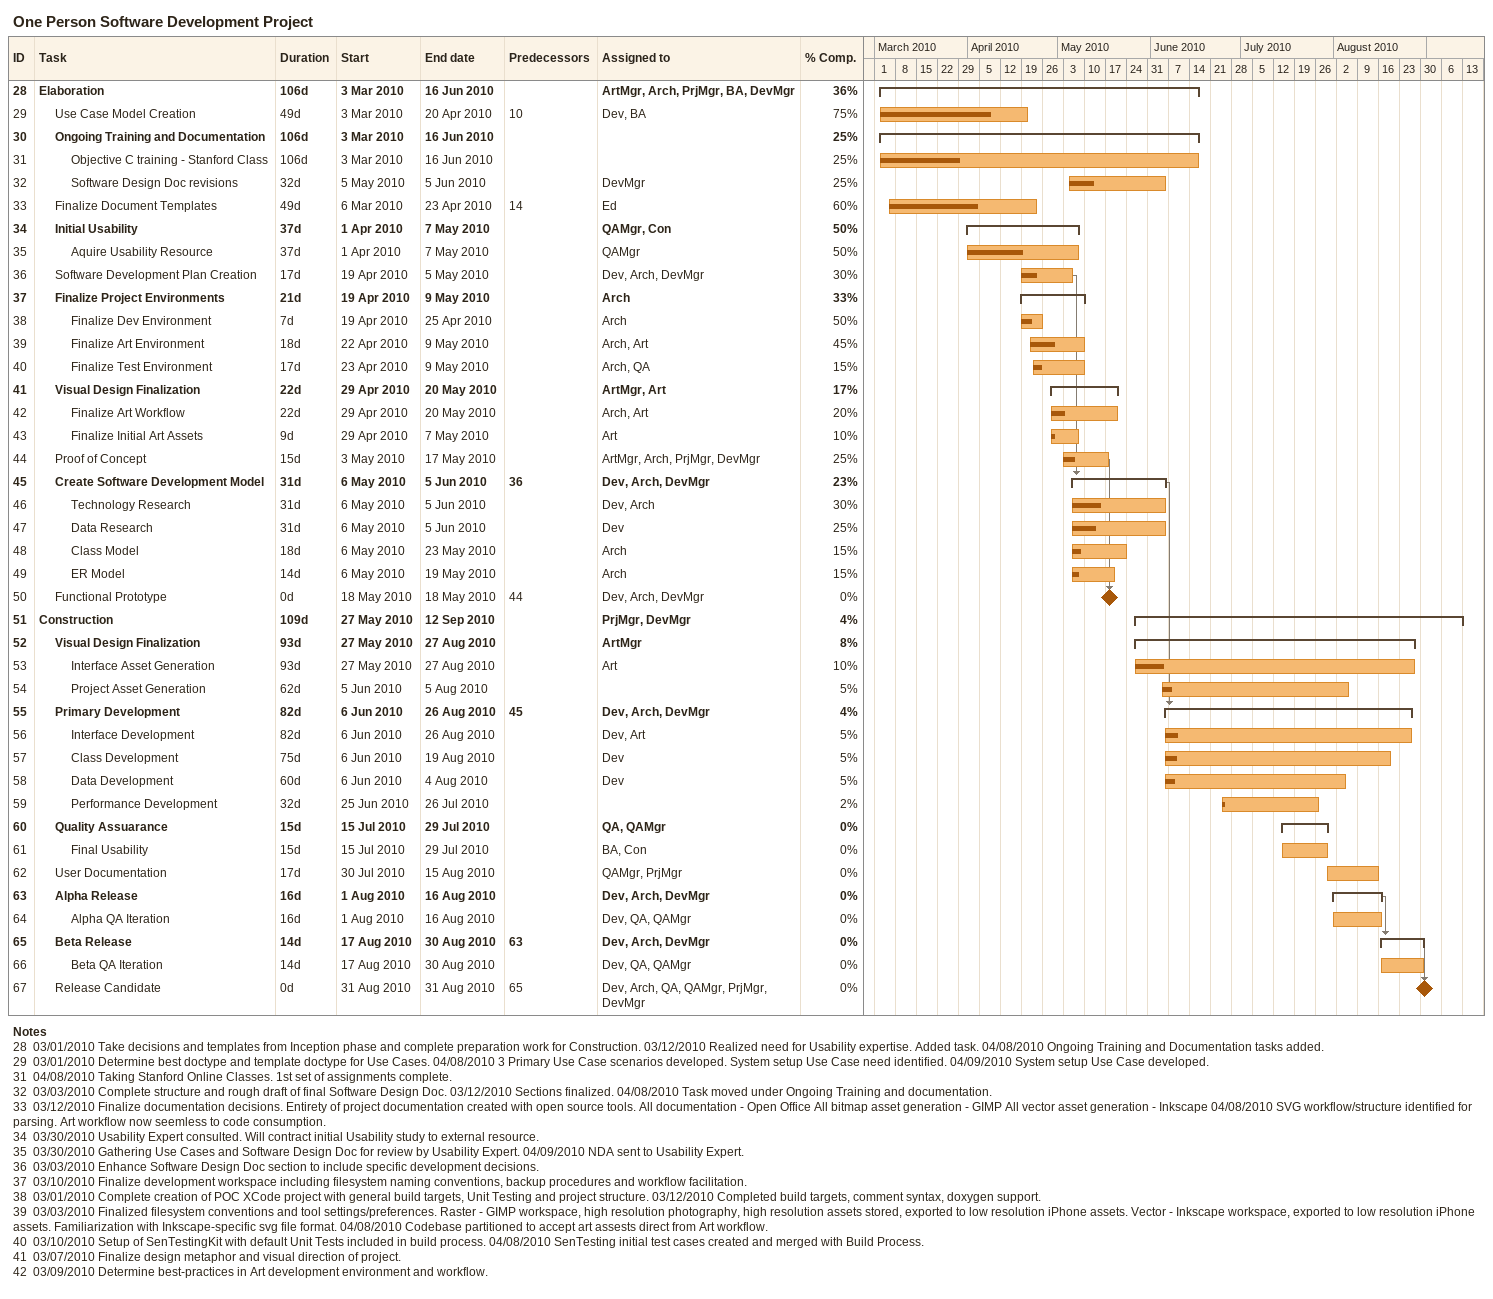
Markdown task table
One Person Software Development Project

| ID | Level | Task | Duration | Start | Finish | Predecessors | Resources | % complete |
|---|---|---|---|---|---|---|---|---|
| 28 | 1 | **Elaboration** | 106d | 2010-03-03 | 2010-06-16 |  | ArtMgr, Arch, PrjMgr, BA, DevMgr | 36 |
| 29 | 2 | Use Case Model Creation | 49d | 2010-03-03 | 2010-04-20 | 10 | Dev, BA | 75 |
| 30 | 2 | **Ongoing Training and Documentation** | 106d | 2010-03-03 | 2010-06-16 |  |  | 25 |
| 31 | 3 | Objective C training - Stanford Class | 106d | 2010-03-03 | 2010-06-16 |  |  | 25 |
| 32 | 3 | Software Design Doc revisions | 32d | 2010-05-05 | 2010-06-05 |  | DevMgr | 25 |
| 33 | 2 | Finalize Document Templates | 49d | 2010-03-06 | 2010-04-23 | 14 | Ed | 60 |
| 34 | 2 | **Initial Usability** | 37d | 2010-04-01 | 2010-05-07 |  | QAMgr, Con | 50 |
| 35 | 3 | Aquire Usability Resource | 37d | 2010-04-01 | 2010-05-07 |  | QAMgr | 50 |
| 36 | 2 | Software Development Plan Creation | 17d | 2010-04-19 | 2010-05-05 |  | Dev, Arch, DevMgr | 30 |
| 37 | 2 | **Finalize Project Environments** | 21d | 2010-04-19 | 2010-05-09 |  | Arch | 33 |
| 38 | 3 | Finalize Dev Environment | 7d | 2010-04-19 | 2010-04-25 |  | Arch | 50 |
| 39 | 3 | Finalize Art Environment | 18d | 2010-04-22 | 2010-05-09 |  | Arch, Art | 45 |
| 40 | 3 | Finalize Test Environment | 17d | 2010-04-23 | 2010-05-09 |  | Arch, QA | 15 |
| 41 | 2 | **Visual Design Finalization** | 22d | 2010-04-29 | 2010-05-20 |  | ArtMgr, Art | 17 |
| 42 | 3 | Finalize Art Workflow | 22d | 2010-04-29 | 2010-05-20 |  | Arch, Art | 20 |
| 43 | 3 | Finalize Initial Art Assets | 9d | 2010-04-29 | 2010-05-07 |  | Art | 10 |
| 44 | 2 | Proof of Concept | 15d | 2010-05-03 | 2010-05-17 |  | ArtMgr, Arch, PrjMgr, DevMgr | 25 |
| 45 | 2 | **Create Software Development Model** | 31d | 2010-05-06 | 2010-06-05 | 36 | Dev, Arch, DevMgr | 23 |
| 46 | 3 | Technology Research | 31d | 2010-05-06 | 2010-06-05 |  | Dev, Arch | 30 |
| 47 | 3 | Data Research | 31d | 2010-05-06 | 2010-06-05 |  | Dev | 25 |
| 48 | 3 | Class Model | 18d | 2010-05-06 | 2010-05-23 |  | Arch | 15 |
| 49 | 3 | ER Model | 14d | 2010-05-06 | 2010-05-19 |  | Arch | 15 |
| 50 | 2 | Functional Prototype | 0d | 2010-05-18 | 2010-05-18 | 44 | Dev, Arch, DevMgr | 0 |
| 51 | 1 | **Construction** | 109d | 2010-05-27 | 2010-09-12 |  | PrjMgr, DevMgr | 4 |
| 52 | 2 | **Visual Design Finalization** | 93d | 2010-05-27 | 2010-08-27 |  | ArtMgr | 8 |
| 53 | 3 | Interface Asset Generation | 93d | 2010-05-27 | 2010-08-27 |  | Art | 10 |
| 54 | 3 | Project Asset Generation | 62d | 2010-06-05 | 2010-08-05 |  |  | 5 |
| 55 | 2 | **Primary Development** | 82d | 2010-06-06 | 2010-08-26 | 45 | Dev, Arch, DevMgr | 4 |
| 56 | 3 | Interface Development | 82d | 2010-06-06 | 2010-08-26 |  | Dev, Art | 5 |
| 57 | 3 | Class Development | 75d | 2010-06-06 | 2010-08-19 |  | Dev | 5 |
| 58 | 3 | Data Development | 60d | 2010-06-06 | 2010-08-04 |  | Dev | 5 |
| 59 | 3 | Performance Development | 32d | 2010-06-25 | 2010-07-26 |  |  | 2 |
| 60 | 2 | **Quality Assuarance** | 15d | 2010-07-15 | 2010-07-29 |  | QA, QAMgr | 0 |
| 61 | 3 | Final Usability | 15d | 2010-07-15 | 2010-07-29 |  | BA, Con | 0 |
| 62 | 2 | User Documentation | 17d | 2010-07-30 | 2010-08-15 |  | QAMgr, PrjMgr | 0 |
| 63 | 2 | **Alpha Release** | 16d | 2010-08-01 | 2010-08-16 |  | Dev, Arch, DevMgr | 0 |
| 64 | 3 | Alpha QA Iteration | 16d | 2010-08-01 | 2010-08-16 |  | Dev, QA, QAMgr | 0 |
| 65 | 2 | **Beta Release** | 14d | 2010-08-17 | 2010-08-30 | 63 | Dev, Arch, DevMgr | 0 |
| 66 | 3 | Beta QA Iteration | 14d | 2010-08-17 | 2010-08-30 |  | Dev, QA, QAMgr | 0 |
| 67 | 2 | Release Candidate | 0d | 2010-08-31 | 2010-08-31 | 65 | Dev, Arch, QA, QAMgr, PrjMgr, DevMgr | 0 |

Notes
- 28: 03/01/2010 Take decisions and templates from Inception phase and complete preparation work for Construction. 03/12/2010 Realized need for Usability expertise. Added task. 04/08/2010 Ongoing Training and Documentation tasks added.
- 29: 03/01/2010 Determine best doctype and template doctype for Use Cases. 04/08/2010 3 Primary Use Case scenarios developed. System setup Use Case need identified. 04/09/2010 System setup Use Case developed.
- 31: 04/08/2010 Taking Stanford Online Classes. 1st set of assignments complete.
- 32: 03/03/2010 Complete structure and rough draft of final Software Design Doc. 03/12/2010 Sections finalized. 04/08/2010 Task moved under Ongoing Training and documentation.
- 33: 03/12/2010 Finalize documentation decisions. Entirety of project documentation created with open source tools. All documentation - Open Office All bitmap asset generation - GIMP All vector asset generation - Inkscape 04/08/2010 SVG workflow/structure identified for parsing. Art workflow now seemless to code consumption.
- 34: 03/30/2010 Usability Expert consulted. Will contract initial Usability study to external resource.
- 35: 03/30/2010 Gathering Use Cases and Software Design Doc for review by Usability Expert. 04/09/2010 NDA sent to Usability Expert.
- 36: 03/03/2010 Enhance Software Design Doc section to include specific development decisions.
- 37: 03/10/2010 Finalize development workspace including filesystem naming conventions, backup procedures and workflow facilitation.
- 38: 03/01/2010 Complete creation of POC XCode project with general build targets, Unit Testing and project structure. 03/12/2010 Completed build targets, comment syntax, doxygen support.
- 39: 03/03/2010 Finalized filesystem conventions and tool settings/preferences. Raster - GIMP workspace, high resolution photography, high resolution assets stored, exported to low resolution iPhone assets. Vector - Inkscape workspace, exported to low resolution iPhone assets. Familiarization with Inkscape-specific svg file format. 04/08/2010 Codebase partitioned to accept art assests direct from Art workflow.
- 40: 03/10/2010 Setup of SenTestingKit with default Unit Tests included in build process. 04/08/2010 SenTesting initial test cases created and merged with Build Process.
- 41: 03/07/2010 Finalize design metaphor and visual direction of project.
- 42: 03/09/2010 Determine best-practices in Art development environment and workflow.
